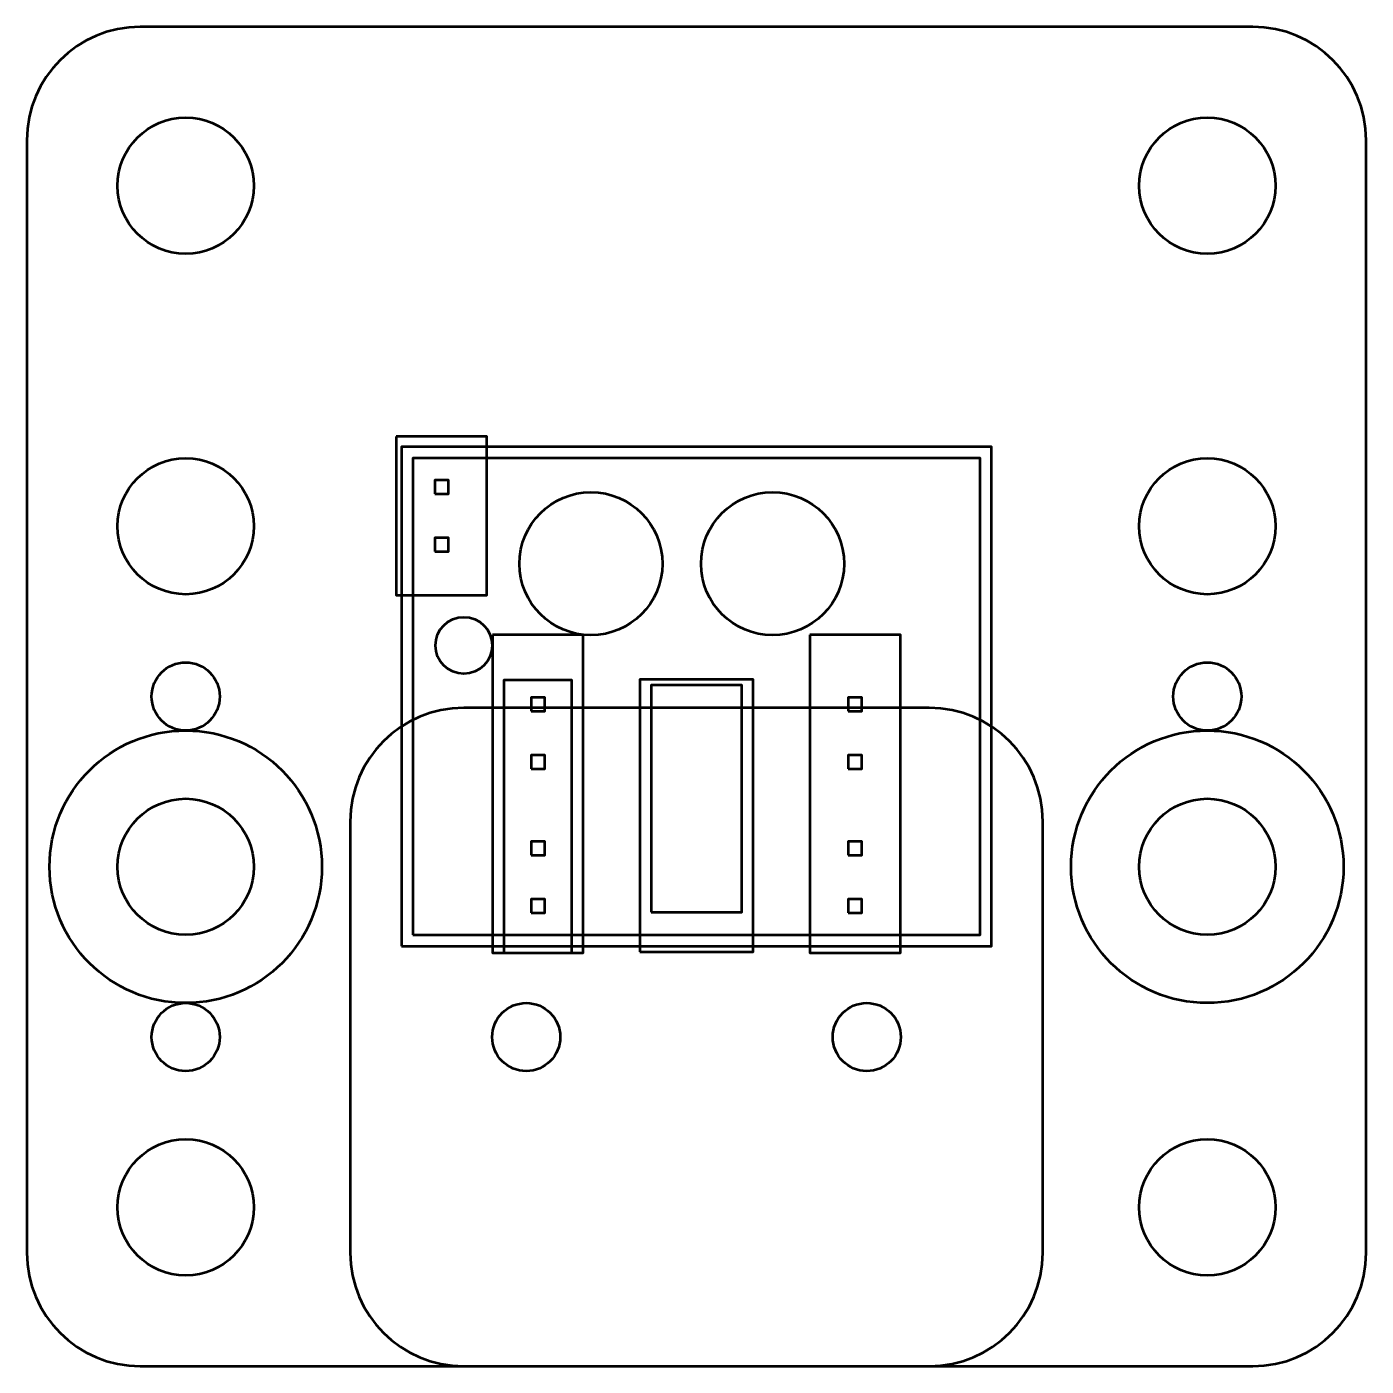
# Model space of a CAD drawing. Header units: centimetres. Extents: x -32.9 to 32.9, y -27.7 to 43.3.
# Drawn here: x -2.95 to 2.95, y -2.95 to 2.95 of the extents above; entities that cross this region are included whole.
import ezdxf

# ---------------------------------------------------------------- set-up
doc = ezdxf.new("R2010")
doc.units = ezdxf.units.CM
doc.header["$MEASUREMENT"] = 0
doc.layers.add('Layer 1', color=7, linetype='Continuous')

msp = doc.modelspace()

# ---------------------------------------------------------------- linework, layer by layer
at = {"layer": 'Layer 1', "lineweight": 53}
msp.add_lwpolyline([(-1.3, -1.1), (1.3, -1.1), (1.3, 1.1), (-1.3, 1.1), (-1.3, -1.1)], close=True, dxfattribs=at)
at = {"layer": 'Layer 1', "color": 4, "lineweight": 53}
for points in [[(-1.25, -1.05), (1.25, -1.05), (1.25, 1.05), (-1.25, 1.05), (-1.25, -1.05)], [(-1.153, 0.893), (-1.093, 0.893), (-1.093, 0.953), (-1.153, 0.953), (-1.153, 0.893)], [(-1.153, 0.893), (-1.093, 0.893), (-1.093, 0.953), (-1.153, 0.953), (-1.153, 0.893)], [(-1.153, 0.639), (-1.093, 0.639), (-1.093, 0.699), (-1.153, 0.699), (-1.153, 0.639)], [(-1.153, 0.639), (-1.093, 0.639), (-1.093, 0.699), (-1.153, 0.699), (-1.153, 0.639)], [(-0.84851, -1.1285), (-0.54851, -1.1285), (-0.54851, 0.0715), (-0.84851, 0.0715), (-0.84851, -1.1285)], [(-0.25, -1.125), (0.25, -1.125), (0.25, 0.075), (-0.25, 0.075), (-0.25, -1.125)], [(-0.2, -0.95), (0.2, -0.95), (0.2, 0.05), (-0.2, 0.05), (-0.2, -0.95)], [(-0.7285, -0.064), (-0.6685, -0.064), (-0.6685, -0.004), (-0.7285, -0.004), (-0.7285, -0.064)], [(0.6685, -0.064), (0.7285, -0.064), (0.7285, -0.004), (0.6685, -0.004), (0.6685, -0.064)], [(-0.7285, -0.318), (-0.6685, -0.318), (-0.6685, -0.258), (-0.7285, -0.258), (-0.7285, -0.318)], [(0.6685, -0.318), (0.7285, -0.318), (0.7285, -0.258), (0.6685, -0.258), (0.6685, -0.318)], [(-0.7285, -0.699), (-0.6685, -0.699), (-0.6685, -0.639), (-0.7285, -0.639), (-0.7285, -0.699)], [(0.6685, -0.699), (0.7285, -0.699), (0.7285, -0.639), (0.6685, -0.639), (0.6685, -0.699)], [(-0.7285, -0.953), (-0.6685, -0.953), (-0.6685, -0.893), (-0.7285, -0.893), (-0.7285, -0.953)], [(0.6685, -0.953), (0.7285, -0.953), (0.7285, -0.893), (0.6685, -0.893), (0.6685, -0.953)]]:
    msp.add_lwpolyline(points, close=True, dxfattribs=at)
at = {"layer": 'Layer 1', "lineweight": 53}
for centre, major_axis in [((-2.24999, 2.24999), (0, 0.30001)), ((2.25001, 2.24999), (0, 0.30001)), ((-2.24999, 0.74999), (0, 0.30001)), ((2.25001, 0.74999), (0, 0.30001)), ((-1.025, 0.22501), (0, 0.125)), ((-2.25, 0), (0, 0.15)), ((2.25, 0), (0, 0.15)), ((-2.24999, -0.75001), (0, 0.60001)), ((2.25001, -0.75001), (0, 0.60001)), ((-2.24999, -0.75001), (0, 0.30001)), ((2.25001, -0.75001), (0, 0.30001)), ((-2.25, -1.5), (0, 0.15)), ((-0.75, -1.5), (0, 0.15)), ((0.75, -1.5), (0, 0.15)), ((-2.24999, -2.25001), (0, 0.30001)), ((2.25001, -2.25001), (0, 0.30001))]:
    msp.add_ellipse(centre, major_axis=major_axis, ratio=1, dxfattribs=at)
at = {"layer": 'Layer 1', "color": 4, "lineweight": 53}
for centre, major_axis in [((-0.465, 0.585), (0, 0.315)), ((0.335, 0.585), (0, 0.315)), ((-1.025, 0.22501), (0, 0.125))]:
    msp.add_ellipse(centre, major_axis=major_axis, ratio=1, dxfattribs=at)
at = {"layer": 'Layer 1', "lineweight": 53}
for points in [[(-2.95, -2.45), (-2.95, -2.45), (-2.95, 2.45), (-2.95, 2.45), (-2.95, 2.45), (-2.95, 2.72614), (-2.72614, 2.95), (-2.45, 2.95), (-2.45, 2.95), (-2.45, 2.95), (2.45, 2.95), (2.45, 2.95), (2.45, 2.95), (2.72614, 2.95), (2.95, 2.72614), (2.95, 2.45), (2.95, 2.45), (2.95, 2.45), (2.95, -2.45), (2.95, -2.45), (2.95, -2.45), (2.95, -2.72614), (2.72614, -2.95), (2.45, -2.95), (2.45, -2.95), (2.45, -2.95), (-2.45, -2.95), (-2.45, -2.95), (-2.45, -2.95), (-2.72614, -2.95), (-2.95, -2.72614), (-2.95, -2.45)], [(-1.525, -2.45), (-1.525, -2.45), (-1.525, -0.55), (-1.525, -0.55), (-1.525, -0.55), (-1.525, -0.27386), (-1.30114, -0.05), (-1.025, -0.05), (-1.025, -0.05), (-1.025, -0.05), (1.025, -0.05), (1.025, -0.05), (1.025, -0.05), (1.30114, -0.05), (1.525, -0.27386), (1.525, -0.55), (1.525, -0.55), (1.525, -0.55), (1.525, -2.45), (1.525, -2.45), (1.525, -2.45), (1.525, -2.72614), (1.30114, -2.95), (1.025, -2.95), (1.025, -2.95), (1.025, -2.95), (-1.025, -2.95), (-1.025, -2.95), (-1.025, -2.95), (-1.30114, -2.95), (-1.525, -2.72614), (-1.525, -2.45)]]:
    msp.add_open_spline(points, degree=3, knots=[0, 0, 0, 0, 0.1111111, 0.1111111, 0.1111111, 0.1111111, 0.2222222, 0.2222222, 0.2222222, 0.2222222, 0.3333333, 0.3333333, 0.3333333, 0.3333333, 0.4444444, 0.4444444, 0.4444444, 0.4444444, 0.5555556, 0.5555556, 0.5555556, 0.5555556, 0.6666667, 0.6666667, 0.6666667, 0.6666667, 0.7777778, 0.7777778, 0.7777778, 0.7777778, 1, 1, 1, 1], dxfattribs=at)
at = {"layer": 'Layer 1', "color": 1, "lineweight": 53}
for points in [[(-1.323, 1.146), (-1.323, 1.146), (-0.923, 1.146), (-0.923, 1.146), (-0.923, 1.146), (-0.923, 1.146), (-0.923, 0.446), (-0.923, 0.446), (-0.923, 0.446), (-0.923, 0.446), (-1.323, 0.446), (-1.323, 0.446), (-1.323, 0.446), (-1.323, 0.446), (-1.323, 1.146), (-1.323, 1.146)], [(-0.89851, 0.2715), (-0.89851, 0.2715), (-0.49851, 0.2715), (-0.49851, 0.2715), (-0.49851, 0.2715), (-0.49851, 0.2715), (-0.49851, -1.1285), (-0.49851, -1.1285), (-0.49851, -1.1285), (-0.49851, -1.1285), (-0.89851, -1.1285), (-0.89851, -1.1285), (-0.89851, -1.1285), (-0.89851, -1.1285), (-0.89851, 0.2715), (-0.89851, 0.2715)], [(0.4985, 0.2715), (0.4985, 0.2715), (0.8985, 0.2715), (0.8985, 0.2715), (0.8985, 0.2715), (0.8985, 0.2715), (0.8985, -1.1285), (0.8985, -1.1285), (0.8985, -1.1285), (0.8985, -1.1285), (0.4985, -1.1285), (0.4985, -1.1285), (0.4985, -1.1285), (0.4985, -1.1285), (0.4985, 0.2715), (0.4985, 0.2715)]]:
    msp.add_open_spline(points, degree=3, knots=[0, 0, 0, 0, 0.2, 0.2, 0.2, 0.2, 0.4, 0.4, 0.4, 0.4, 0.6, 0.6, 0.6, 0.6, 1, 1, 1, 1], dxfattribs=at)

doc.saveas('drawing.dxf')
